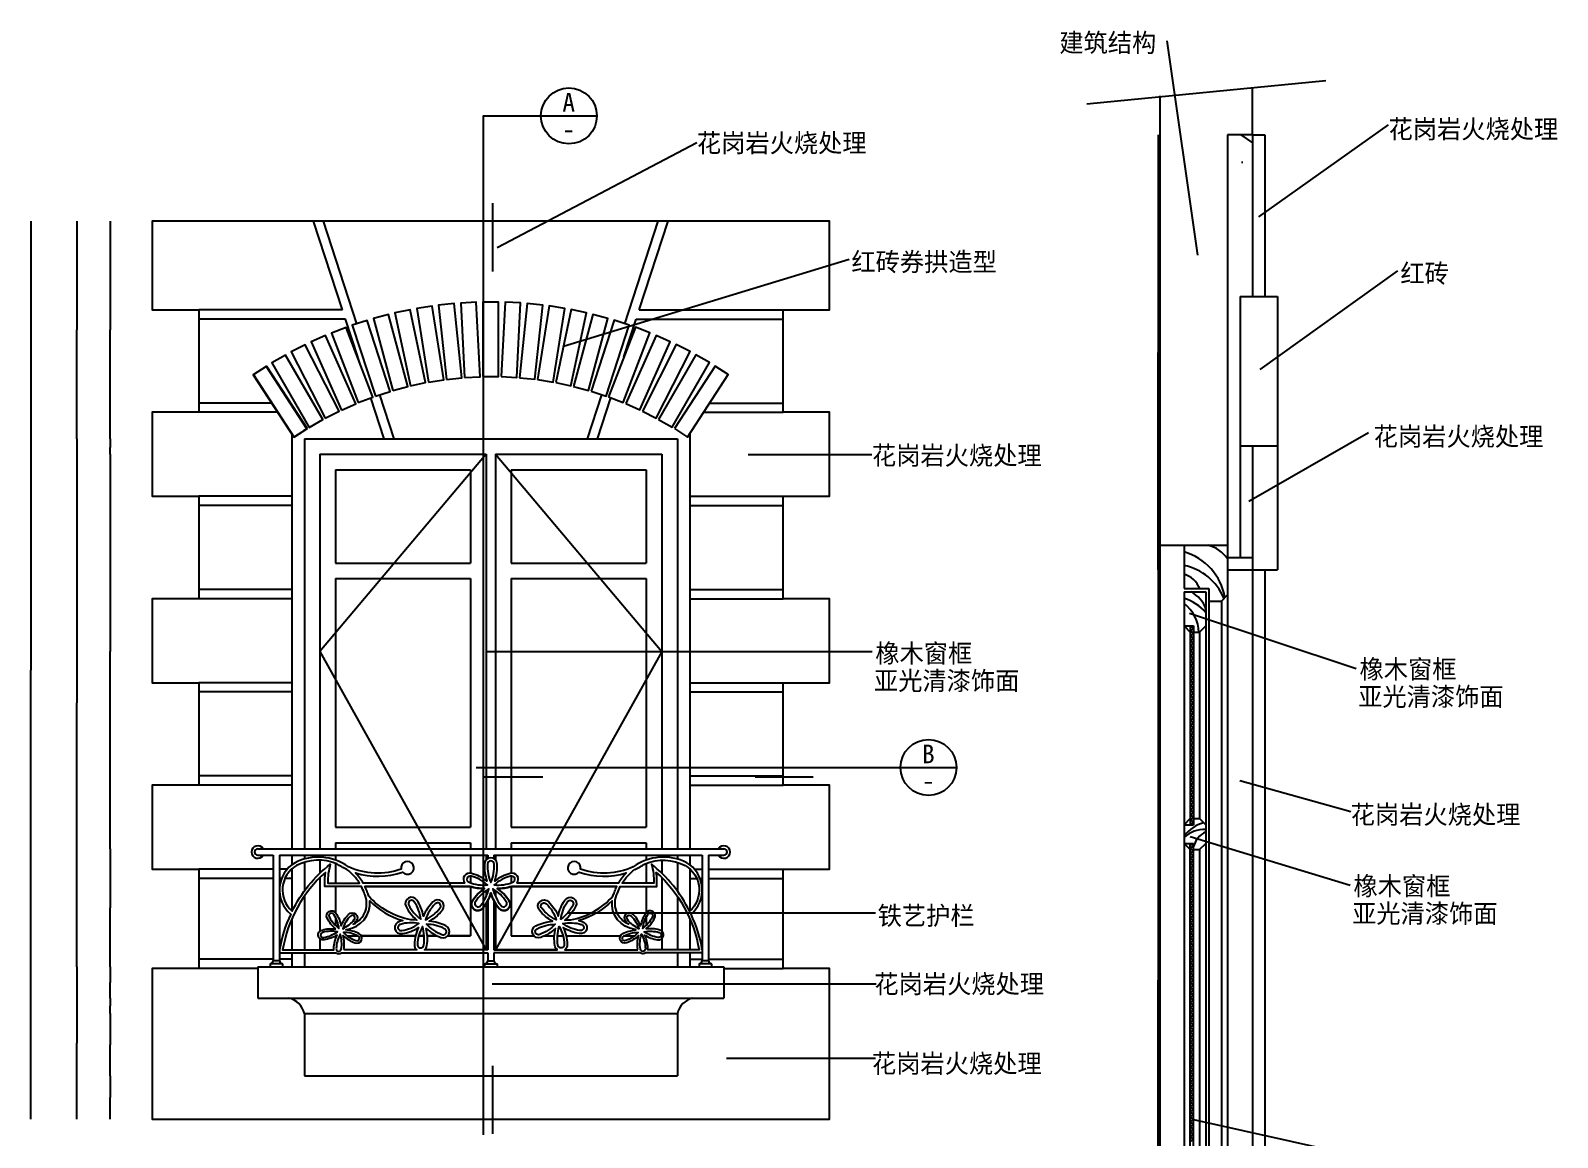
# Model space of a CAD drawing. Header units: metres. Extents: x 246 to 5278, y 334 to 7062.
# Drawn here: x 351 to 5263, y 3500 to 7062 of the extents above; entities that cross this region are included whole.
import ezdxf

# ---------------------------------------------------------------- set-up
doc = ezdxf.new("R2010")
doc.units = ezdxf.units.M
for name, color, linetype in [('2', 2, 'Continuous'), ('3', 3, 'Continuous'), ('4', 4, 'Continuous'), ('7', 7, 'Continuous'), ('BH', 3, 'Continuous'), ('DIM', 3, 'Continuous'), ('TEXT', 3, 'Continuous')]:
    doc.layers.add(name, color=color, linetype=linetype)
doc.dimstyles.get("Standard").update_dxf_attribs({"dimtxt": 2.5, "dimasz": 2.5, "dimexe": 1.25, "dimexo": 0.625, "dimtad": 1, "dimcen": 2.5, "dimazin": 3, "dimtfac": 1, "dimtmove": 0, "dimatfit": 3})

# ---------------------------------------------------------------- blocks, each defined once
blk = doc.blocks.new('*D1')
for p, q in [((3978.41, 5326.42), (3978.41, 4006.42)), ((3978.16, 4006.42), (3977.91, 4006.42)), ((3978.41, 2686.42), (3978.41, 4006.42)), ((3978.41, 4006.42), (3978.41, 4006.42)), ((3978.66, 4006.42), (3978.91, 4006.42))]:
    blk.add_line(p, q)
at = {"layer": 'Defpoints'}
for p in [(3978.41, 5326.42), (3978.41, 4006.42), (3978.41, 2686.42)]:
    blk.add_point(p, dxfattribs=at)
at = {"layer": 'DIM', "insert": (3978.41, 4007.545), "char_height": 1, "attachment_point": 5}
blk.add_mtext('1320', dxfattribs=at)
blk = doc.blocks.new('*D32')
for p, q in [((351.05, 6448.8), (351.05, 5003.8)), ((350.8, 5003.8), (350.55, 5003.8)), ((351.05, 3558.8), (351.05, 5003.8)), ((351.05, 5003.8), (351.05, 5003.8)), ((351.3, 5003.8), (351.55, 5003.8))]:
    blk.add_line(p, q)
at = {"layer": 'Defpoints'}
for p in [(351.05, 6448.8), (351.05, 5003.8), (351.05, 3558.8)]:
    blk.add_point(p, dxfattribs=at)
at = {"layer": 'DIM', "insert": (351.05, 5004.925), "char_height": 1, "attachment_point": 5}
blk.add_mtext('0', dxfattribs=at)
blk = doc.blocks.new('*D33')
for p, q in [((499.22, 5748.8), (499.22, 4898.8)), ((498.97, 4898.8), (498.72, 4898.8)), ((499.22, 4048.8), (499.22, 4898.8)), ((499.22, 4898.8), (499.22, 4898.8)), ((499.47, 4898.8), (499.72, 4898.8))]:
    blk.add_line(p, q)
at = {"layer": 'Defpoints'}
for p in [(499.22, 5748.8), (499.22, 4898.8), (499.22, 4048.8)]:
    blk.add_point(p, dxfattribs=at)
at = {"layer": 'DIM', "insert": (499.22, 4899.925), "char_height": 1, "attachment_point": 5}
blk.add_mtext('0', dxfattribs=at)
blk = doc.blocks.new('*D34')
for p, q in [((606.66, 5698.8), (606.66, 5063.8)), ((606.41, 5063.8), (606.16, 5063.8)), ((606.66, 4428.8), (606.66, 5063.8)), ((606.66, 5063.8), (606.66, 5063.8)), ((606.91, 5063.8), (607.16, 5063.8))]:
    blk.add_line(p, q)
at = {"layer": 'Defpoints'}
for p in [(606.66, 5698.8), (606.66, 5063.8), (606.66, 4428.8)]:
    blk.add_point(p, dxfattribs=at)
at = {"layer": 'DIM', "insert": (606.66, 5064.925), "char_height": 1, "attachment_point": 5}
blk.add_mtext('0', dxfattribs=at)
blk = doc.blocks.new('*D35')
for p, q in [((606.66, 4428.8), (606.66, 4238.8)), ((606.41, 4238.8), (606.16, 4238.8)), ((606.66, 4048.8), (606.66, 4238.8)), ((606.66, 4238.8), (606.66, 4238.8)), ((606.91, 4238.8), (607.16, 4238.8))]:
    blk.add_line(p, q)
at = {"layer": 'Defpoints'}
for p in [(606.66, 4428.8), (606.66, 4238.8), (606.66, 4048.8)]:
    blk.add_point(p, dxfattribs=at)
at = {"layer": 'DIM', "insert": (606.66, 4239.925), "char_height": 1, "attachment_point": 5}
blk.add_mtext('0', dxfattribs=at)
blk = doc.blocks.new('*D36')
for p, q in [((499.22, 4048.8), (499.22, 3803.8)), ((498.97, 3803.8), (498.72, 3803.8)), ((499.22, 3558.8), (499.22, 3803.8)), ((499.22, 3803.8), (499.22, 3803.8)), ((499.47, 3803.8), (499.72, 3803.8))]:
    blk.add_line(p, q)
at = {"layer": 'Defpoints'}
for p in [(499.22, 4048.8), (499.22, 3803.8), (499.22, 3558.8)]:
    blk.add_point(p, dxfattribs=at)
at = {"layer": 'DIM', "insert": (499.22, 3804.925), "char_height": 1, "attachment_point": 5}
blk.add_mtext('0', dxfattribs=at)
blk = doc.blocks.new('*D37')
for p, q in [((606.66, 3898.8), (606.66, 3798.8)), ((606.41, 3798.8), (606.16, 3798.8)), ((606.66, 3698.8), (606.66, 3798.8)), ((606.66, 3798.8), (606.66, 3798.8)), ((606.91, 3798.8), (607.16, 3798.8))]:
    blk.add_line(p, q)
at = {"layer": 'Defpoints'}
for p in [(606.66, 3898.8), (606.66, 3798.8), (606.66, 3698.8)]:
    blk.add_point(p, dxfattribs=at)
at = {"layer": 'DIM', "insert": (606.66, 3799.925), "char_height": 1, "attachment_point": 5}
blk.add_mtext('0', dxfattribs=at)
blk = doc.blocks.new('*D38')
for p, q in [((606.66, 3698.8), (606.66, 3628.8)), ((606.41, 3628.8), (606.16, 3628.8)), ((606.66, 3558.8), (606.66, 3628.8)), ((606.66, 3628.8), (606.66, 3628.8)), ((606.91, 3628.8), (607.16, 3628.8))]:
    blk.add_line(p, q)
at = {"layer": 'Defpoints'}
for p in [(606.66, 3698.8), (606.66, 3628.8), (606.66, 3558.8)]:
    blk.add_point(p, dxfattribs=at)
at = {"layer": 'DIM', "insert": (606.66, 3629.925), "char_height": 1, "attachment_point": 5}
blk.add_mtext('0', dxfattribs=at)
blk = doc.blocks.new('*D39')
for p, q in [((606.66, 3948.8), (606.66, 3923.8)), ((606.41, 3923.8), (606.16, 3923.8)), ((606.66, 3898.8), (606.66, 3923.8)), ((606.66, 3923.8), (606.66, 3923.8)), ((606.91, 3923.8), (607.16, 3923.8))]:
    blk.add_line(p, q)
at = {"layer": 'Defpoints'}
for p in [(606.66, 3948.8), (606.66, 3923.8), (606.66, 3898.8)]:
    blk.add_point(p, dxfattribs=at)
at = {"layer": 'DIM', "insert": (606.66, 3924.925), "char_height": 1, "attachment_point": 5}
blk.add_mtext('0', dxfattribs=at)
blk = doc.blocks.new('*D40')
for p, q in [((606.66, 4048.8), (606.66, 3998.8)), ((606.41, 3998.8), (606.16, 3998.8)), ((606.66, 3948.8), (606.66, 3998.8)), ((606.66, 3998.8), (606.66, 3998.8)), ((606.91, 3998.8), (607.16, 3998.8))]:
    blk.add_line(p, q)
at = {"layer": 'Defpoints'}
for p in [(606.66, 4048.8), (606.66, 3998.8), (606.66, 3948.8)]:
    blk.add_point(p, dxfattribs=at)
at = {"layer": 'DIM', "insert": (606.66, 3999.925), "char_height": 1, "attachment_point": 5}
blk.add_mtext('0', dxfattribs=at)
blk = doc.blocks.new('*D41')
for p, q in [((499.22, 6448.8), (499.22, 6098.8)), ((498.97, 6098.8), (498.72, 6098.8)), ((499.22, 5748.8), (499.22, 6098.8)), ((499.22, 6098.8), (499.22, 6098.8)), ((499.47, 6098.8), (499.72, 6098.8))]:
    blk.add_line(p, q)
at = {"layer": 'Defpoints'}
for p in [(499.22, 6448.8), (499.22, 6098.8), (499.22, 5748.8)]:
    blk.add_point(p, dxfattribs=at)
at = {"layer": 'DIM', "insert": (499.22, 6099.925), "char_height": 1, "attachment_point": 5}
blk.add_mtext('0', dxfattribs=at)
blk = doc.blocks.new('*D42')
for p, q in [((606.66, 6448.8), (606.66, 6098.8)), ((606.41, 6098.8), (606.16, 6098.8)), ((606.66, 5748.8), (606.66, 6098.8)), ((606.66, 6098.8), (606.66, 6098.8)), ((606.91, 6098.8), (607.16, 6098.8))]:
    blk.add_line(p, q)
at = {"layer": 'Defpoints'}
for p in [(606.66, 6448.8), (606.66, 6098.8), (606.66, 5748.8)]:
    blk.add_point(p, dxfattribs=at)
at = {"layer": 'DIM', "insert": (606.66, 6099.925), "char_height": 1, "attachment_point": 5}
blk.add_mtext('0', dxfattribs=at)
blk = doc.blocks.new('*D43')
for p, q in [((606.66, 5748.8), (606.66, 5720.35)), ((606.41, 5720.35), (606.16, 5720.35)), ((606.66, 5698.8), (606.66, 5720.35)), ((606.66, 5720.35), (606.66, 5720.35)), ((606.91, 5720.35), (607.16, 5720.35))]:
    blk.add_line(p, q)
at = {"layer": 'Defpoints'}
for p in [(606.66, 5748.8), (606.66, 5720.35), (606.66, 5698.8)]:
    blk.add_point(p, dxfattribs=at)
at = {"layer": 'DIM', "insert": (606.66, 5721.475), "char_height": 1, "attachment_point": 5}
blk.add_mtext('0', dxfattribs=at)
blk = doc.blocks.new('*D44')
for p, q in [((3978.41, 6726.42), (3978.41, 6026.42)), ((3978.16, 6026.42), (3977.91, 6026.42)), ((3978.41, 5326.42), (3978.41, 6026.42)), ((3978.41, 6026.42), (3978.41, 6026.42)), ((3978.66, 6026.42), (3978.91, 6026.42))]:
    blk.add_line(p, q)
at = {"layer": 'Defpoints'}
for p in [(3978.41, 6726.42), (3978.41, 6026.42), (3978.41, 5326.42)]:
    blk.add_point(p, dxfattribs=at)
at = {"layer": 'DIM', "insert": (3978.41, 6027.545), "char_height": 1, "attachment_point": 5}
blk.add_mtext('700', dxfattribs=at)

msp = doc.modelspace()

# ---------------------------------------------------------------- hatches: boundary and pattern name
at = {"layer": 'BH'}
h = msp.add_hatch(dxfattribs=at)
h.set_pattern_fill('ANSI31', scale=1000)
h.paths.add_polyline_path([(3984.04, 5406.42), (4201.87, 5406.42), (4201.87, 6726.42), (4281.87, 6726.42), (4281.87, 6878.75), (3983.94, 6849.82)])
h = msp.add_hatch(dxfattribs=at)
h.set_pattern_fill('AR-CONC', scale=10)
h.paths.add_polyline_path([(4201.87, 5406.42), (4201.87, 5366.42), (4241.87, 5366.42), (4241.87, 5726.42), (4241.87, 6206.42), (4281.87, 6206.42), (4281.87, 6726.42), (4201.87, 6726.42)])
h = msp.add_hatch(dxfattribs=at)
h.set_pattern_fill('ANSI33', scale=200)
h.paths.add_polyline_path([(4321.87, 6726.42), (4281.87, 6726.42), (4281.87, 6206.42), (4321.87, 6206.42)])
h.paths.add_polyline_path([(4281.87, 5726.42), (4241.87, 5726.42), (4241.87, 5366.42), (4281.87, 5366.42)])
h.paths.add_polyline_path([(4281.87, 5326.42), (4281.87, 5366.42), (4201.87, 5366.42), (4201.87, 5326.42)])
h = msp.add_hatch(dxfattribs=at)
h.set_pattern_fill('ANSI31', scale=500)
h.paths.add_polyline_path([(4241.87, 5726.42), (4361.87, 5726.42), (4361.87, 6206.42), (4241.87, 6206.42)])
h = msp.add_hatch(dxfattribs=at)
h.set_pattern_fill('AR-RROOF', scale=300)
h.paths.add_polyline_path([(1896.51, 5648.8), (1896.51, 5348.8), (2331.51, 5348.8), (2331.51, 5648.8)])
h.paths.add_polyline_path([(1766.51, 5348.8), (1766.51, 5648.8), (1331.51, 5648.8), (1331.51, 5348.8)])
h.paths.add_polyline_path([(1331.51, 4498.8), (1766.51, 4498.8), (1766.51, 5298.8), (1331.51, 5298.8)])
h.paths.add_polyline_path([(1896.51, 4498.8), (2331.51, 4498.8), (2331.51, 5298.8), (1896.51, 5298.8)])
h = msp.add_hatch(dxfattribs=at)
h.set_pattern_fill('AR-RROOF', scale=300)
h.paths.add_polyline_path([(1766.51, 4428.8), (1766.51, 4448.8), (1331.51, 4448.8), (1331.51, 4428.8)])
h.paths.add_polyline_path([(1331.51, 4408.8), (1331.51, 4392.9, -0.07), (1373.49, 4371.05, 0.19), (1543.09, 4363.24, -8.1), (1547.59, 4354.22, -0.16), (1395.8, 4351.81, -0.06), (1420.99, 4318.27), (1747.19, 4318.27, -0.67), (1766.51, 4350.39), (1766.51, 4408.8)])
h.paths.add_polyline_path([(1761.75, 4321.38, 0.01), (1766.51, 4319.61), (1766.51, 4341.3, 0.38), (1754.8, 4334.41, 0.42)])
h.paths.add_polyline_path([(1426.24, 4308.27, -0.03), (1433.69, 4290.17, -0.04), (1438.8, 4276.78, 0.17), (1573.79, 4200.99, -0.04), (1593.11, 4199.91, -0.1), (1558.8, 4243.14, -0.99), (1593.69, 4263.61, -0.1), (1614.68, 4212.56, -0.1), (1645.19, 4258.55, -0.99), (1675.44, 4231.69, -0.1), (1633.37, 4195.96, -0.1), (1686.54, 4181.15, -0.52), (1692.95, 4148.8), (1766.51, 4148.8), (1766.51, 4307.86), (1765.2, 4308.27)])
h.paths.add_polyline_path([(1585.23, 4258.27, 1.01), (1567.58, 4247.92, 0.12), (1606.15, 4202.39, 0.12)])
h.paths.add_polyline_path([(1667.75, 4238.09, 1.01), (1652.45, 4251.67, 0.12), (1621.06, 4200.93, 0.12)])
h.paths.add_polyline_path([(1674.05, 4153.37, 1.01), (1682.24, 4172.12, 0.12), (1624.28, 4186.29, 0.12)])
h.paths.add_polyline_path([(1623.36, 4173.05, -0.04), (1627.16, 4148.8), (1659.02, 4148.8, -0.08)])
h.paths.add_polyline_path([(1599.41, 4148.8), (1617.13, 4148.8, 0.06), (1611.35, 4178.7, 0.06)])
h.paths.add_polyline_path([(1546.75, 4156.22, -0.99), (1538.07, 4195.73, -0.02), (1548.32, 4198.23, -0.13), (1441.63, 4262.03, -0.41), (1367.96, 4169.92, -0.01), (1364.6, 4168, -0.1), (1407.13, 4156.15, -0.17), (1414.89, 4148.8), (1589.11, 4148.8, -0.05), (1598.47, 4175.49, -0.1)])
h.paths.add_polyline_path([(1540.53, 4186.03, 1.01), (1544.92, 4166.05, 0.12), (1600.14, 4188.66, 0.12)])
h.paths.add_polyline_path([(1331.51, 4224.03, -0.04), (1332.85, 4222.12, -0.1), (1349.64, 4181.28, -0.1), (1374.05, 4218.08, -0.99), (1398.25, 4196.59, -0.03), (1388.96, 4186.17, 0.42), (1424.43, 4286.35, 0.04), (1415.05, 4308.27), (1331.51, 4308.27)])
h.paths.add_polyline_path([(1392.08, 4201.4, 1.04), (1379.82, 4212.28, 0.12), (1354.88, 4171.85, 0.12)])
h.paths.add_polyline_path([(1357.37, 4159.98, 0.04), (1369.64, 4148.8), (1403.43, 4148.8, 0.12)])
h.paths.add_polyline_path([(1409.36, 4318.27, 0.1), (1368.44, 4362.36, -0.04), (1335.52, 4380.7, 0.01), (1331.51, 4382.27), (1331.51, 4318.27)])
h = msp.add_hatch(dxfattribs=at)
h.set_pattern_fill('AR-RROOF', scale=300)
h.paths.add_polyline_path([(2289.53, 4371.05, -0.07), (2331.51, 4392.9), (2331.51, 4408.8), (1896.51, 4408.8), (1896.51, 4350.39, -0.67), (1915.83, 4318.27), (2242.02, 4318.27, -0.06), (2267.21, 4351.81, -0.16), (2115.43, 4354.22, -8.1), (2119.93, 4363.24, 0.19)])
h.paths.add_polyline_path([(2331.51, 4318.27), (2331.51, 4382.27, 0.01), (2327.5, 4380.7, -0.04), (2294.58, 4362.36, 0.1), (2253.65, 4318.27)])
h.paths.add_polyline_path([(2331.51, 4308.27), (2247.96, 4308.27, 0.04), (2238.58, 4286.35, 0.42), (2274.05, 4186.17, -0.03), (2264.77, 4196.59, -0.99), (2288.96, 4218.08, -0.1), (2313.38, 4181.28, -0.1), (2330.16, 4222.12, -0.04), (2331.51, 4224.03)])
h.paths.add_polyline_path([(2283.19, 4212.28, 1.04), (2270.94, 4201.4, 0.12), (2308.14, 4171.85, 0.12)])
h.paths.add_polyline_path([(2320.2, 4173.15, 0.04), (2331.51, 4182.76), (2331.51, 4208.86, 0.09)])
h.paths.add_polyline_path([(2293.38, 4148.8, 0.04), (2305.64, 4159.98, 0.12), (2259.58, 4148.8)])
h.paths.add_polyline_path([(2248.13, 4148.8, -0.17), (2255.88, 4156.15, -0.1), (2298.42, 4168, -0.01), (2295.06, 4169.92, -0.41), (2221.38, 4262.03, -0.13), (2114.7, 4198.23, -0.02), (2124.94, 4195.73, -0.99), (2116.26, 4156.22, -0.1), (2064.54, 4175.49, -0.05), (2073.91, 4148.8)])
h.paths.add_polyline_path([(2118.09, 4166.05, 1.01), (2122.48, 4186.03, 0.12), (2062.87, 4188.66, 0.12)])
h.paths.add_polyline_path([(2051.66, 4178.7, 0.06), (2045.88, 4148.8), (2063.6, 4148.8, 0.06)])
h.paths.add_polyline_path([(2004, 4148.8), (2035.86, 4148.8, -0.04), (2039.66, 4173.05, -0.08)])
h.paths.add_polyline_path([(1980.77, 4172.12, 1.01), (1988.96, 4153.37, 0.12), (2038.73, 4186.29, 0.12)])
h.paths.add_polyline_path([(2029.64, 4195.96, -0.1), (1987.58, 4231.69, -0.99), (2017.83, 4258.55, -0.1), (2048.34, 4212.56, -0.1), (2069.33, 4263.61, -0.99), (2104.22, 4243.14, -0.1), (2069.91, 4199.91, -0.04), (2089.22, 4200.99, 0.17), (2224.22, 4276.78, -0.04), (2229.32, 4290.17, -0.03), (2236.77, 4308.27), (1897.81, 4308.27), (1896.51, 4307.86), (1896.51, 4148.8), (1970.07, 4148.8, -0.52), (1976.47, 4181.15, -0.1)])
h.paths.add_polyline_path([(2010.56, 4251.67, 1.01), (1995.27, 4238.09, 0.12), (2041.95, 4200.93, 0.12)])
h.paths.add_polyline_path([(2095.43, 4247.92, 1.01), (2077.79, 4258.27, 0.12), (2056.87, 4202.39, 0.12)])
h.paths.add_polyline_path([(1908.22, 4334.41, 0.38), (1896.51, 4341.3), (1896.51, 4319.61, 0.01), (1901.27, 4321.38, 0.42)])

# ---------------------------------------------------------------- linework, layer by layer
at = {"layer": '2'}
for p, q in [((4281.87, 6726.42), (4281.87, 6878.75)), ((4201.87, 6726.42), (4201.87, 5406.42)), ((4281.87, 6726.42), (4201.87, 6726.42)), ((4201.87, 5686.42), (4201.87, 5686.42)), ((3983.94, 5406.42), (4201.87, 5406.42))]:
    msp.add_line(p, q, dxfattribs=at)
at = {"layer": '3'}
for p, q in [((1353.82, 6163.8), (1261.22, 6448.8)), ((1399.99, 6118.79), (1292.76, 6448.8)), ((2263.03, 6118.79), (2370.26, 6448.8)), ((2309.2, 6163.8), (2401.8, 6448.8)), ((1353.82, 6163.8), (891.51, 6163.8)), ((2309.2, 6163.8), (2771.51, 6163.8)), ((1363.56, 6133.8), (891.51, 6133.8)), ((1409.49, 5992.45), (1363.56, 6133.8)), ((1403.15, 6011.96), (1363.56, 6133.8)), ((2259.86, 6011.96), (2299.45, 6133.8)), ((2299.45, 6133.8), (2771.51, 6133.8)), ((1127.6, 5863.8), (891.51, 5863.8)), ((1488.66, 5748.8), (1445.8, 5880.71)), ((1520.2, 5748.8), (1474.15, 5890.53)), ((2142.81, 5748.8), (2188.86, 5890.53)), ((2174.36, 5748.8), (2217.22, 5880.71)), ((2535.41, 5863.8), (2771.51, 5863.8)), ((1147.09, 5833.8), (891.51, 5833.8)), ((2515.93, 5833.8), (2771.51, 5833.8)), ((1816.51, 5698.8), (1281.51, 5063.8)), ((1846.51, 5698.8), (2381.51, 5063.8)), ((1191.51, 5563.8), (891.51, 5563.8)), ((2471.51, 5563.8), (2771.51, 5563.8)), ((1191.51, 5533.8), (891.51, 5533.8)), ((2471.51, 5533.8), (2771.51, 5533.8)), ((1191.51, 5263.8), (891.51, 5263.8)), ((2471.51, 5263.8), (2771.51, 5263.8)), ((1191.51, 5233.8), (891.51, 5233.8)), ((2471.51, 5233.8), (2771.51, 5233.8)), ((4181.87, 5226.42), (4181.87, 2931.95)), ((4111.87, 5126.42), (4111.87, 4526.42)), ((1281.51, 5063.8), (1816.51, 4103.93)), ((2381.51, 5063.8), (1846.51, 4103.93)), ((1191.51, 4963.8), (891.51, 4963.8)), ((2471.51, 4963.8), (2771.51, 4963.8)), ((1191.51, 4933.8), (891.51, 4933.8)), ((2471.51, 4933.8), (2771.51, 4933.8)), ((1191.51, 4663.8), (891.51, 4663.8)), ((1191.51, 4633.8), (891.51, 4633.8)), ((2471.51, 4663.8), (2771.51, 4663.8)), ((2471.51, 4633.8), (2771.51, 4633.8)), ((1081.51, 4428.8), (2581.51, 4428.8)), ((4111.87, 4426.42), (4111.87, 2826.42)), ((1081.51, 4408.8), (1131.51, 4408.8)), ((1131.51, 4408.8), (1131.51, 4068.8)), ((1151.51, 4408.8), (1151.51, 4068.8)), ((1151.51, 4408.8), (1821.51, 4408.8)), ((1331.51, 4408.8), (1331.51, 4392.9)), ((1331.51, 4382.27), (1331.51, 4318.27)), ((1821.51, 4408.8), (1821.51, 4397.5)), ((1841.51, 4408.8), (2511.51, 4408.8)), ((1841.51, 4408.8), (1841.51, 4397.5)), ((2511.51, 4408.8), (2511.51, 4068.8)), ((2531.51, 4408.8), (2531.51, 4068.8)), ((2531.51, 4408.8), (2581.51, 4408.8)), ((1131.51, 4363.8), (891.51, 4363.8)), ((1131.51, 4333.8), (891.51, 4333.8)), ((1176.35, 4363.8), (1151.51, 4363.8)), ((1174.74, 4363.8), (1151.51, 4363.8)), ((1157.99, 4333.8), (1151.51, 4333.8)), ((1155.87, 4333.8), (1151.51, 4333.8)), ((1191.51, 4333.8), (1166.74, 4333.8)), ((1191.51, 4333.8), (1168.83, 4333.8)), ((1191.51, 4363.8), (1189.04, 4363.8)), ((1191.51, 4363.8), (1190.31, 4363.8)), ((1191.51, 4365.88), (1191.51, 4228.8)), ((2471.51, 4363.8), (2473.98, 4363.8)), ((2471.51, 4333.8), (2496.28, 4333.8)), ((2488.28, 4363.8), (2511.51, 4363.8)), ((2507.15, 4333.8), (2511.51, 4333.8)), ((2531.51, 4363.8), (2771.51, 4363.8)), ((2531.51, 4333.8), (2771.51, 4333.8)), ((1331.51, 4308.27), (1331.51, 4224.03)), ((1821.51, 4262.19), (1821.51, 4103.93)), ((1841.51, 4262.19), (1841.51, 4103.93)), ((1231.51, 4103.93), (1326.55, 4103.93)), ((1593.43, 4103.93), (1358.2, 4103.93)), ((1821.51, 4093.93), (1821.51, 4068.8)), ((1841.51, 4093.93), (1841.51, 4068.8)), ((1131.51, 4073.8), (891.51, 4073.8)), ((1081.51, 4043.8), (891.51, 4043.8)), ((1121.51, 4058.8), (1121.51, 4048.8)), ((1161.51, 4058.8), (1121.51, 4058.8)), ((1151.51, 4068.8), (1131.51, 4068.8)), ((1191.51, 4073.8), (1151.51, 4073.8)), ((1161.51, 4058.8), (1161.51, 4048.8)), ((1811.51, 4058.8), (1851.51, 4058.8)), ((1811.51, 4058.8), (1811.51, 4048.8)), ((1821.51, 4068.8), (1841.51, 4068.8)), ((1851.51, 4058.8), (1851.51, 4048.8)), ((2471.51, 4073.8), (2511.51, 4073.8)), ((2501.51, 4058.8), (2501.51, 4048.8)), ((2541.51, 4058.8), (2501.51, 4058.8)), ((2531.51, 4068.8), (2511.51, 4068.8)), ((2531.51, 4073.8), (2771.51, 4073.8)), ((2541.51, 4058.8), (2541.51, 4048.8)), ((2581.51, 4043.8), (2771.51, 4043.8))]:
    msp.add_line(p, q, dxfattribs=at)
for points in [[(1515.93, 5903.89), (1564.22, 5916.83), (1502.11, 6148.66), (1453.81, 6135.71)], [(1572.84, 5918.93), (1621.74, 5929.32), (1571.84, 6164.08), (1522.94, 6153.68)], [(1630.45, 5930.97), (1679.84, 5938.79), (1642.29, 6175.83), (1592.91, 6168.01)], [(1688.62, 5939.97), (1738.35, 5945.2), (1713.26, 6183.89), (1663.53, 6178.66)], [(1747.18, 5945.92), (1797.11, 5948.54), (1784.55, 6188.21), (1734.62, 6185.6)], [(1805.97, 5948.8), (1855.97, 5948.8), (1855.97, 6188.8), (1805.97, 6188.8)], [(1864.83, 5948.6), (1914.76, 5945.98), (1927.32, 6185.65), (1877.39, 6188.27)], [(1923.6, 5945.31), (1973.33, 5940.09), (1998.41, 6178.77), (1948.69, 6184)], [(1982.12, 5938.96), (2031.5, 5931.14), (2069.05, 6168.18), (2019.66, 6176)], [(2040.22, 5929.55), (2089.13, 5919.15), (2139.03, 6153.91), (2090.12, 6164.3)], [(2097.75, 5917.11), (2146.05, 5904.17), (2208.17, 6135.99), (2159.87, 6148.93)], [(1404.86, 5864.99), (1451.54, 5882.91), (1365.53, 6106.97), (1318.85, 6089.05)], [(1459.89, 5885.9), (1507.44, 5901.35), (1433.27, 6129.6), (1385.72, 6114.15)], [(2154.56, 5901.68), (2202.11, 5886.23), (2276.27, 6114.48), (2228.72, 6129.93)], [(2210.47, 5883.3), (2257.15, 5865.38), (2343.16, 6089.44), (2296.48, 6107.36)], [(1298.47, 5814.7), (1343.02, 5837.4), (1234.06, 6051.24), (1189.51, 6028.54)], [(1351.01, 5841.24), (1396.68, 5861.58), (1299.07, 6080.83), (1253.39, 6060.49)], [(2265.35, 5862.01), (2311.03, 5841.68), (2408.64, 6060.93), (2362.97, 6081.26)], [(2319.04, 5837.89), (2363.59, 5815.19), (2472.55, 6029.03), (2428, 6051.73)], [(1247.39, 5785.45), (1290.69, 5810.45), (1170.69, 6018.29), (1127.39, 5993.29)], [(2371.39, 5810.98), (2414.69, 5785.98), (2534.69, 5993.83), (2491.39, 6018.83)], [(1197.92, 5753.56), (1239.85, 5780.79), (1109.14, 5982.07), (1067.2, 5954.84)], [(1240.75, 5781.37), (1198.82, 5754.14), (1068.1, 5955.42), (1110.04, 5982.66)], [(2422.26, 5781.37), (2464.2, 5754.14), (2594.91, 5955.42), (2552.98, 5982.66)]]:
    msp.add_lwpolyline(points, close=True, dxfattribs=at)
for points in [[(2511.51, 4103.93, 0.07), (2475.46, 4219.02, 0.52), (2461.55, 4384.35, 0.28), (2289.53, 4371.05, -0.19), (2119.93, 4363.24, 8.1), (2115.43, 4354.22, 0.16), (2267.21, 4351.81, 0.06), (2242.02, 4318.27), (1915.83, 4318.27, 0.73), (1893.6, 4349.71, 0.1), (1844.01, 4325.48, 0.1), (1851.73, 4380.13, 0.41), (1831.51, 4400.15, 0.41), (1811.28, 4380.13, 0.1), (1819.01, 4325.48, 0.1), (1769.42, 4349.71, 0.73), (1747.19, 4318.27), (1420.99, 4318.27, 0.06), (1395.8, 4351.81, 0.16), (1547.59, 4354.22, 8.1), (1543.09, 4363.24, -0.19), (1373.49, 4371.05, 0.28), (1201.46, 4384.35, 0.52), (1187.56, 4219.02, 0.07), (1151.51, 4103.93)], [(1841.51, 4103.93), (2045.25, 4103.93, -0.21), (2037.31, 4117.9, -0.1), (2039.66, 4173.05, -0.1), (1992.67, 4144.08, -0.99), (1976.47, 4181.15, -0.1), (2029.64, 4195.96, -0.1), (1987.58, 4231.69, -0.99), (2017.83, 4258.55, -0.1), (2048.34, 4212.56, -0.1), (2069.33, 4263.61, -0.99), (2104.22, 4243.14, -0.1), (2069.91, 4199.91, -0.04), (2089.22, 4200.99, 0.17), (2224.22, 4276.78, -0.04), (2229.32, 4290.17, -0.03), (2236.77, 4308.27), (1897.81, 4308.27, -0.09), (1851.74, 4301.7, -0.1), (1890.11, 4262.02, -0.99), (1857.38, 4238.25, -0.1), (1831.51, 4287, -0.1), (1805.63, 4238.25, -0.99), (1772.91, 4262.02, -0.1), (1811.28, 4301.7, -0.09), (1765.2, 4308.27), (1426.24, 4308.27)], [(1821.51, 4103.93), (1617.76, 4103.93, 0.21), (1625.7, 4117.9, 0.1), (1623.36, 4173.05, 0.1), (1670.34, 4144.08, 0.99), (1686.54, 4181.15, 0.1), (1633.37, 4195.96, 0.1), (1675.44, 4231.69, 0.99), (1645.19, 4258.55, 0.1), (1614.68, 4212.56, 0.1), (1593.69, 4263.61, 0.99), (1558.8, 4243.14, 0.1), (1593.11, 4199.91, 0.04), (1573.79, 4200.99, -0.17), (1438.8, 4276.78, 0.04), (1433.69, 4290.17, 0.03), (1426.24, 4308.27), (1765.2, 4308.27, 0.09), (1811.28, 4301.7, 0.1), (1772.91, 4262.02, 0.99), (1805.63, 4238.25, 0.1), (1831.51, 4287, 0.1), (1857.38, 4238.25, 0.99), (1890.11, 4262.02, 0.1), (1851.74, 4301.7, 0.09), (1897.81, 4308.27), (2236.77, 4308.27)], [(1358.46, 4105.56, 0.1), (1356.58, 4149.67, 0.1), (1394.17, 4126.5, 0.99), (1407.13, 4156.15, 0.1), (1364.6, 4168, 0.01), (1367.96, 4169.92, 0.41), (1441.63, 4262.03, 0.13), (1548.32, 4198.23, 0.02), (1538.07, 4195.73, 0.99), (1546.75, 4156.22, 0.1), (1598.47, 4175.49, 0.1), (1585.45, 4121.86, 0.26), (1593.43, 4103.93), (1358.2, 4103.93)], [(2304.55, 4105.56, -0.1), (2306.43, 4149.67, -0.1), (2268.84, 4126.5, -0.99), (2255.88, 4156.15, -0.1), (2298.42, 4168, -0.01), (2295.06, 4169.92, -0.41), (2221.38, 4262.03, -0.13), (2114.7, 4198.23, -0.02), (2124.94, 4195.73, -0.99), (2116.26, 4156.22, -0.1), (2064.54, 4175.49, -0.1), (2077.57, 4121.86, -0.26), (2069.59, 4103.93), (2304.81, 4103.93)], [(1151.51, 4093.93), (1333.27, 4093.93, 0.31), (1351.48, 4093.93), (1821.51, 4093.93)], [(2511.51, 4093.93), (2329.75, 4093.93, -0.31), (2311.53, 4093.93), (1841.51, 4093.93)]]:
    msp.add_lwpolyline(points, format="xyb", dxfattribs=at)
for points in [[(1205.98, 4375.43, 0.51), (1192.05, 4228.32, -0.11), (1315.01, 4379.86, 0.08), (1307.18, 4318.27), (1409.36, 4318.27, 0.1), (1368.44, 4362.36, -0.04), (1335.52, 4380.7, 0.22)], [(1821.26, 4379.51, 0.12), (1831.51, 4321.02, 0.12), (1841.75, 4379.51, 0.42), (1831.51, 4390.15, 0.42)], [(2457.04, 4375.43, -0.51), (2470.96, 4228.32, 0.11), (2348.01, 4379.86, -0.08), (2355.84, 4318.27), (2253.65, 4318.27, -0.1), (2294.58, 4362.36, 0.04), (2327.5, 4380.7, -0.22)], [(1332.39, 4171.16, -0.1), (1304.94, 4205.75, -0.99), (1332.85, 4222.12, -0.1), (1349.64, 4181.28, -0.1), (1374.05, 4218.08, -0.99), (1398.25, 4196.59, -0.03), (1388.96, 4186.17, 0.42), (1424.43, 4286.35, 0.04), (1415.05, 4308.27), (1297.68, 4308.27, -0.05), (1299.15, 4353.35, 0.17), (1161.65, 4103.93), (1326.55, 4103.93, -0.07), (1326.26, 4108.72, -0.1), (1336.68, 4151.63, -0.1), (1295.3, 4136.21, -0.99), (1288.36, 4167.82, -0.1)], [(1761.75, 4321.38, 0.12), (1820.54, 4313.05, 0.12), (1768.08, 4340.87, 0.42), (1754.8, 4334.41, 0.42)], [(1894.94, 4340.87, 0.12), (1842.48, 4313.05, 0.12), (1901.27, 4321.38, 0.42), (1908.22, 4334.41, 0.42)], [(2330.63, 4171.16, 0.1), (2358.08, 4205.75, 0.99), (2330.16, 4222.12, 0.1), (2313.38, 4181.28, 0.1), (2288.96, 4218.08, 0.99), (2264.77, 4196.59, 0.03), (2274.05, 4186.17, -0.42), (2238.58, 4286.35, -0.04), (2247.96, 4308.27), (2365.34, 4308.27, 0.05), (2363.86, 4353.35, -0.17), (2501.36, 4103.93), (2336.47, 4103.93, 0.07), (2336.76, 4108.72, 0.1), (2326.34, 4151.63, 0.1), (2367.71, 4136.21, 0.99), (2374.66, 4167.82, 0.1)], [(1798.64, 4246.81, 0.12), (1824.73, 4300.15, 0.12), (1782.06, 4258.86, 0.42), (1784.1, 4244.23, 0.42)], [(1880.95, 4258.86, 0.12), (1838.29, 4300.15, 0.12), (1864.38, 4246.81, 0.42), (1878.92, 4244.23, 0.42)], [(1585.23, 4258.27, 1.01), (1567.58, 4247.92, 0.12), (1606.15, 4202.39, 0.12)], [(1667.75, 4238.09, 1.01), (1652.45, 4251.67, 0.12), (1621.06, 4200.93, 0.12)], [(1995.27, 4238.09, -1.01), (2010.56, 4251.67, -0.12), (2041.95, 4200.93, -0.12)], [(2077.79, 4258.27, -1.01), (2095.43, 4247.92, -0.12), (2056.87, 4202.39, -0.12)], [(1326.21, 4217.66, 1.04), (1312.07, 4209.36, 0.12), (1342.82, 4173.15, 0.12)], [(1392.08, 4201.4, 1.04), (1379.82, 4212.28, 0.12), (1354.88, 4171.85, 0.12)], [(1540.53, 4186.03, 1.01), (1544.92, 4166.05, 0.12), (1600.14, 4188.66, 0.12)], [(1595.43, 4121.2, 1.01), (1615.78, 4119.2, 0.12), (1611.35, 4178.7, 0.12)], [(1674.05, 4153.37, 1.01), (1682.24, 4172.12, 0.12), (1624.28, 4186.29, 0.12)], [(1988.96, 4153.37, -1.01), (1980.77, 4172.12, -0.12), (2038.73, 4186.29, -0.12)], [(2067.59, 4121.2, -1.01), (2047.23, 4119.2, -0.12), (2051.66, 4178.7, -0.12)], [(2122.48, 4186.03, -1.01), (2118.09, 4166.05, -0.12), (2062.87, 4188.66, -0.12)], [(2270.94, 4201.4, -1.04), (2283.19, 4212.28, -0.12), (2308.14, 4171.85, -0.12)], [(2336.8, 4217.66, -1.04), (2350.94, 4209.36, -0.12), (2320.2, 4173.15, -0.12)], [(1290.4, 4160.04, 1.04), (1293.91, 4144.03, 0.12), (1337.86, 4162.08, 0.12)], [(1334.12, 4108.17, 1.04), (1350.44, 4106.57, 0.12), (1346.85, 4153.94, 0.12)], [(1396.97, 4133.73, 1.04), (1403.53, 4148.75, 0.12), (1357.37, 4159.98, 0.12)], [(2266.05, 4133.73, -1.04), (2259.48, 4148.75, -0.12), (2305.64, 4159.98, -0.12)], [(2328.89, 4108.17, -1.04), (2312.58, 4106.57, -0.12), (2316.16, 4153.94, -0.12)], [(2372.62, 4160.04, -1.04), (2369.1, 4144.03, -0.12), (2325.16, 4162.08, -0.12)]]:
    msp.add_lwpolyline(points, format="xyb", close=True, dxfattribs=at)
for centre, radius, start, end in [((1831.51, 4824.8), 1124, 121.78, 124.27), ((1081.51, 4418.8), 20, 30, 330), ((1081.51, 4418.8), 10, 90, 270), ((2581.51, 4418.8), 20, 210, 150), ((2581.51, 4418.8), 10, 270, 90), ((1119.3, 4071), 12.4, 280.24, 349.76), ((1163.71, 4071), 12.4, 190.24, 259.76), ((1809.3, 4071), 12.4, 280.24, 349.76), ((1853.71, 4071), 12.4, 190.24, 259.76), ((2499.3, 4071), 12.4, 280.24, 349.76), ((2543.71, 4071), 12.4, 190.24, 259.76)]:
    msp.add_arc(centre, radius, start, end, dxfattribs=at)
at = {"layer": '4'}
for p, q in [((4281.87, 6726.42), (4281.87, 6206.42)), ((4281.87, 6726.42), (4321.87, 6726.42)), ((4321.87, 6726.42), (4321.87, 6206.42)), ((4241.87, 6206.42), (4241.87, 5726.42)), ((4241.87, 6206.42), (4361.87, 6206.42)), ((4361.87, 6206.42), (4361.87, 5726.42)), ((1231.51, 5748.8), (1231.51, 4428.8)), ((1231.51, 5748.8), (2431.51, 5748.8)), ((2431.51, 5748.8), (2431.51, 4428.8)), ((4241.87, 5726.42), (4241.87, 5366.42)), ((4241.87, 5726.42), (4361.87, 5726.42)), ((4281.87, 5726.42), (4281.87, 5326.42)), ((4361.87, 5726.42), (4361.87, 5326.42)), ((4061.87, 5406.42), (4061.87, 5266.42)), ((4201.87, 5406.42), (4201.87, 5246.42)), ((4201.87, 5366.42), (4281.87, 5366.42)), ((4201.87, 5326.42), (4321.87, 5326.42)), ((4281.87, 5326.42), (4281.87, 1926.42)), ((4321.87, 5326.42), (4321.87, 1926.42)), ((4321.87, 5326.42), (4361.87, 5326.42)), ((4061.87, 5266.42), (4141.87, 5266.42)), ((4141.87, 5266.42), (4141.87, 5226.42)), ((4061.87, 5256.42), (4131.87, 5256.42)), ((4061.87, 5256.42), (4061.87, 5146.42)), ((4131.87, 5256.42), (4131.87, 5146.42)), ((4141.87, 5226.42), (4181.87, 5226.42)), ((4181.87, 5226.42), (4201.87, 5246.42)), ((4061.87, 5146.42), (4081.87, 5126.42)), ((4061.87, 5146.42), (4081.87, 5146.42)), ((4091.87, 5126.42), (4111.87, 5126.42)), ((4111.87, 5126.42), (4131.87, 5146.42)), ((4061.87, 4506.42), (4081.87, 4526.42)), ((4091.87, 4526.42), (4111.87, 4526.42)), ((4111.87, 4526.42), (4131.87, 4506.42)), ((4061.87, 4506.42), (4061.87, 4446.42)), ((4061.87, 4506.42), (4081.87, 4506.42)), ((4131.87, 4506.42), (4131.87, 4446.42)), ((4061.87, 4446.42), (4081.87, 4446.42)), ((4061.87, 4446.42), (4081.87, 4426.42)), ((4091.87, 4426.42), (4111.87, 4426.42)), ((4111.87, 4426.42), (4131.87, 4446.42)), ((1231.51, 4408.8), (1231.51, 4396.05)), ((1231.51, 4385.63), (1231.51, 4293.15)), ((1231.51, 4385.63), (1231.51, 4293.15)), ((2431.51, 4408.8), (2431.51, 4396.05)), ((2431.51, 4385.63), (2431.51, 4293.15)), ((1231.51, 4275.83), (1231.51, 4103.93)), ((2431.51, 4275.83), (2431.51, 4103.93)), ((1231.51, 4093.93), (1231.51, 4048.8)), ((2431.51, 4093.93), (2431.51, 4048.8)), ((1081.51, 4048.8), (2581.51, 4048.8)), ((1081.51, 4048.8), (1081.51, 3948.8)), ((2581.51, 4048.8), (2581.51, 3948.8)), ((1081.51, 3948.8), (2581.51, 3948.8)), ((1231.51, 3898.8), (2431.51, 3898.8)), ((1231.51, 3898.8), (1231.51, 3698.8)), ((2431.51, 3898.8), (2431.51, 3698.8)), ((1231.51, 3698.8), (2431.51, 3698.8))]:
    msp.add_line(p, q, dxfattribs=at)
msp.add_lwpolyline([(891.51, 5233.8), (741.51, 5233.8), (741.51, 4963.8), (891.51, 4963.8), (891.51, 4633.8), (741.51, 4633.8), (741.51, 4363.8), (891.51, 4363.8), (891.51, 4043.8), (741.51, 4043.8), (741.51, 3558.8), (2921.51, 3558.8), (2921.51, 4043.8), (2771.51, 4043.8), (2771.51, 4363.8), (2921.51, 4363.8), (2921.51, 4633.8), (2771.51, 4633.8), (2771.51, 4963.8), (2921.51, 4963.8), (2921.51, 5233.8), (2771.51, 5233.8), (2771.51, 5563.8), (2921.51, 5563.8), (2921.51, 5833.8), (2771.51, 5833.8), (2771.51, 6163.8), (2921.51, 6163.8), (2921.51, 6448.8), (741.51, 6448.8), (741.51, 6163.8), (891.51, 6163.8), (891.51, 5833.8), (741.51, 5833.8), (741.51, 5563.8), (891.51, 5563.8)], close=True, dxfattribs=at)
msp.add_lwpolyline([(2045.25, 4103.93), (1841.51, 4103.93)], dxfattribs=at)
for centre, start, end in [((1166.96, 3884.25), 12.7, 77.3), ((2496.06, 3884.25), 102.7, 167.3)]:
    msp.add_arc(centre, 66.17, start, end, dxfattribs=at)
at = {"layer": '7'}
for p, q in [((1191.51, 5763.43), (1191.51, 4428.8)), ((2471.51, 5765.4), (2471.51, 4428.8)), ((1281.51, 5698.8), (1281.51, 4428.8)), ((1281.51, 5698.8), (1816.51, 5698.8)), ((1816.51, 5698.8), (1816.51, 4428.8)), ((1846.51, 5698.8), (1846.51, 4428.8)), ((1846.51, 5698.8), (2381.51, 5698.8)), ((2381.51, 5698.8), (2381.51, 4428.8)), ((1331.51, 5648.8), (1331.51, 5348.8)), ((1331.51, 5648.8), (1766.51, 5648.8)), ((1766.51, 5648.8), (1766.51, 5348.8)), ((1896.51, 5648.8), (1896.51, 5348.8)), ((1896.51, 5648.8), (2331.51, 5648.8)), ((2331.51, 5648.8), (2331.51, 5348.8)), ((1331.51, 5348.8), (1766.51, 5348.8)), ((1896.51, 5348.8), (2331.51, 5348.8)), ((1331.51, 5298.8), (1331.51, 4498.8)), ((1331.51, 5298.8), (1766.51, 5298.8)), ((1766.51, 5298.8), (1766.51, 4498.8)), ((1896.51, 5298.8), (1896.51, 4498.8)), ((1896.51, 5298.8), (2331.51, 5298.8)), ((2331.51, 5298.8), (2331.51, 4498.8)), ((4141.87, 5226.42), (4141.87, 2988.83)), ((4201.87, 5246.42), (4201.87, 2934.42)), ((4061.87, 5146.42), (4061.87, 4506.42)), ((4081.87, 5146.42), (4081.87, 4506.42)), ((4081.87, 5146.42), (4091.87, 5146.42)), ((4091.87, 5146.42), (4091.87, 4506.42)), ((4131.87, 5146.42), (4131.87, 4506.42)), ((1331.51, 4498.8), (1766.51, 4498.8)), ((1896.51, 4498.8), (2331.51, 4498.8)), ((4081.87, 4506.42), (4091.87, 4506.42)), ((1331.51, 4448.8), (1331.51, 4428.8)), ((1331.51, 4448.8), (1766.51, 4448.8)), ((1766.51, 4448.8), (1766.51, 4428.8)), ((1896.51, 4448.8), (1896.51, 4428.8)), ((1896.51, 4448.8), (2331.51, 4448.8)), ((2331.51, 4448.8), (2331.51, 4428.8)), ((4061.87, 4446.42), (4061.87, 2806.42)), ((4081.87, 2806.42), (4081.87, 4446.42)), ((4081.87, 4446.42), (4091.87, 4446.42)), ((4091.87, 2806.42), (4091.87, 4446.42)), ((4131.87, 4446.42), (4131.87, 2806.42)), ((1191.51, 4408.8), (1191.51, 4377.78)), ((1281.51, 4408.8), (1281.51, 4402.19)), ((1281.51, 4392.18), (1281.51, 4350.53)), ((1281.51, 4392.18), (1281.51, 4350.53)), ((1331.51, 4382.27), (1331.51, 4318.27)), ((1766.51, 4408.8), (1766.51, 4350.39)), ((1816.51, 4408.8), (1816.51, 4393.49)), ((1846.51, 4408.8), (1846.51, 4393.49)), ((1896.51, 4408.8), (1896.51, 4350.39)), ((2331.51, 4408.8), (2331.51, 4392.9)), ((2331.51, 4382.27), (2331.51, 4318.27)), ((2381.51, 4408.8), (2381.51, 4402.19)), ((2381.51, 4392.18), (2381.51, 4350.53)), ((2471.51, 4408.8), (2471.51, 4378.35)), ((1191.51, 4364.89), (1191.51, 4228.8)), ((1281.51, 4336.46), (1281.51, 4164.37)), ((1281.51, 4336.46), (1281.51, 4164.37)), ((1766.51, 4341.3), (1766.51, 4319.61)), ((1816.51, 4333.19), (1816.51, 4327.36)), ((1846.51, 4333.19), (1846.51, 4327.36)), ((1896.51, 4341.3), (1896.51, 4319.61)), ((2381.51, 4336.46), (2381.51, 4103.93)), ((2471.51, 4365.88), (2471.51, 4228.8)), ((1331.51, 4308.27), (1331.51, 4224.03)), ((1766.51, 4307.86), (1766.51, 4148.8)), ((1816.51, 4316.46), (1816.51, 4312.73)), ((1816.51, 4294.86), (1816.51, 4275.5)), ((1846.51, 4316.46), (1846.51, 4312.73)), ((1846.51, 4294.86), (1846.51, 4275.5)), ((1896.51, 4307.86), (1896.51, 4148.8)), ((2331.51, 4308.27), (2331.51, 4224.03)), ((1816.51, 4253.41), (1816.51, 4103.93)), ((1846.51, 4253.41), (1846.51, 4103.93)), ((1191.51, 4203.48), (1191.51, 4103.93)), ((1331.51, 4208.86), (1331.51, 4182.76)), ((1331.51, 4208.86), (1331.51, 4182.76)), ((2331.51, 4208.86), (2331.51, 4182.76)), ((2471.51, 4203.48), (2471.51, 4103.93)), ((1281.51, 4139.72), (1281.51, 4103.93)), ((1281.51, 4139.72), (1281.51, 4103.93)), ((1331.51, 4171.91), (1331.51, 4171.27)), ((1331.51, 4171.91), (1331.51, 4171.27)), ((1331.51, 4163.21), (1331.51, 4157.84)), ((1331.51, 4163.11), (1331.51, 4157.85)), ((1331.51, 4148.8), (1335.39, 4148.8)), ((1344.19, 4148.8), (1348.36, 4148.8)), ((1356.8, 4148.8), (1357.52, 4148.8)), ((1369.64, 4148.8), (1403.43, 4148.8)), ((1414.89, 4148.8), (1589.11, 4148.8)), ((1589.11, 4148.8), (1414.89, 4148.8)), ((1617.13, 4148.8), (1599.41, 4148.8)), ((1599.41, 4148.8), (1617.13, 4148.8)), ((1659.02, 4148.8), (1627.16, 4148.8)), ((1627.16, 4148.8), (1659.02, 4148.8)), ((1692.95, 4148.8), (1766.51, 4148.8)), ((1766.51, 4148.8), (1692.95, 4148.8)), ((1896.51, 4148.8), (1970.07, 4148.8)), ((2004, 4148.8), (2035.86, 4148.8)), ((2045.88, 4148.8), (2063.6, 4148.8)), ((2073.91, 4148.8), (2248.13, 4148.8)), ((2259.04, 4148.8), (2293.06, 4148.8)), ((2305.49, 4148.8), (2306.22, 4148.8)), ((2314.46, 4148.8), (2318.82, 4148.8)), ((2327.62, 4148.8), (2331.51, 4148.8)), ((2331.51, 4171.91), (2331.51, 4171.27)), ((2331.51, 4163.21), (2331.51, 4157.84)), ((1191.51, 4093.93), (1191.51, 4048.8)), ((2471.51, 4093.93), (2471.51, 4048.8))]:
    msp.add_line(p, q, dxfattribs=at)
at = {"layer": 'BH'}
for points in [[(4081.87, 5146.42), (4091.87, 5138.42), (4081.87, 5130.42), (4091.87, 5122.42), (4081.87, 5114.42), (4091.87, 5106.42), (4081.87, 5098.42), (4091.87, 5090.42), (4081.87, 5082.42)], [(4081.87, 5082.42), (4091.87, 5074.42), (4081.87, 5066.42), (4091.87, 5058.42), (4081.87, 5050.42), (4091.87, 5042.42), (4081.87, 5034.42), (4091.87, 5026.42), (4081.87, 5018.42)], [(4081.87, 5018.42), (4091.87, 5010.42), (4081.87, 5002.42), (4091.87, 4994.42), (4081.87, 4986.42), (4091.87, 4978.42), (4081.87, 4970.42), (4091.87, 4962.42), (4081.87, 4954.42)], [(4081.87, 4954.42), (4091.87, 4946.42), (4081.87, 4938.42), (4091.87, 4930.42), (4081.87, 4922.42), (4091.87, 4914.42), (4081.87, 4906.42), (4091.87, 4898.42), (4081.87, 4890.42)], [(4081.87, 4890.42), (4091.87, 4882.42), (4081.87, 4874.42), (4091.87, 4866.42), (4081.87, 4858.42), (4091.87, 4850.42), (4081.87, 4842.42), (4091.87, 4834.42), (4081.87, 4826.42)], [(4081.87, 4826.42), (4091.87, 4818.42), (4081.87, 4810.42), (4091.87, 4802.42), (4081.87, 4794.42), (4091.87, 4786.42), (4081.87, 4778.42), (4091.87, 4770.42), (4081.87, 4762.42)], [(4081.87, 4762.42), (4091.87, 4754.42), (4081.87, 4746.42), (4091.87, 4738.42), (4081.87, 4730.42), (4091.87, 4722.42), (4081.87, 4714.42), (4091.87, 4706.42), (4081.87, 4698.42)], [(4081.87, 4698.42), (4091.87, 4690.42), (4081.87, 4682.42), (4091.87, 4674.42), (4081.87, 4666.42), (4091.87, 4658.42), (4081.87, 4650.42), (4091.87, 4642.42), (4081.87, 4634.42)], [(4081.87, 4634.42), (4091.87, 4626.42), (4081.87, 4618.42), (4091.87, 4610.42), (4081.87, 4602.42), (4091.87, 4594.42), (4081.87, 4586.42), (4091.87, 4578.42), (4081.87, 4570.42)], [(4081.87, 4570.42), (4091.87, 4562.42), (4081.87, 4554.42), (4091.87, 4546.42), (4081.87, 4538.42), (4091.87, 4530.42), (4081.87, 4522.42), (4091.87, 4514.42), (4081.87, 4506.42)], [(4081.87, 4382.42), (4091.87, 4390.42), (4081.87, 4398.42), (4091.87, 4406.42), (4081.87, 4414.42), (4091.87, 4422.42), (4081.87, 4430.42), (4091.87, 4438.42), (4081.87, 4446.42)], [(4081.87, 4318.42), (4091.87, 4326.42), (4081.87, 4334.42), (4091.87, 4342.42), (4081.87, 4350.42), (4091.87, 4358.42), (4081.87, 4366.42), (4091.87, 4374.42), (4081.87, 4382.42)], [(4081.87, 4254.42), (4091.87, 4262.42), (4081.87, 4270.42), (4091.87, 4278.42), (4081.87, 4286.42), (4091.87, 4294.42), (4081.87, 4302.42), (4091.87, 4310.42), (4081.87, 4318.42)], [(4081.87, 4190.42), (4091.87, 4198.42), (4081.87, 4206.42), (4091.87, 4214.42), (4081.87, 4222.42), (4091.87, 4230.42), (4081.87, 4238.42), (4091.87, 4246.42), (4081.87, 4254.42)], [(4081.87, 4126.42), (4091.87, 4134.42), (4081.87, 4142.42), (4091.87, 4150.42), (4081.87, 4158.42), (4091.87, 4166.42), (4081.87, 4174.42), (4091.87, 4182.42), (4081.87, 4190.42)], [(4081.87, 4062.42), (4091.87, 4070.42), (4081.87, 4078.42), (4091.87, 4086.42), (4081.87, 4094.42), (4091.87, 4102.42), (4081.87, 4110.42), (4091.87, 4118.42), (4081.87, 4126.42)], [(4081.87, 3998.42), (4091.87, 4006.42), (4081.87, 4014.42), (4091.87, 4022.42), (4081.87, 4030.42), (4091.87, 4038.42), (4081.87, 4046.42), (4091.87, 4054.42), (4081.87, 4062.42)], [(4081.87, 3934.42), (4091.87, 3942.42), (4081.87, 3950.42), (4091.87, 3958.42), (4081.87, 3966.42), (4091.87, 3974.42), (4081.87, 3982.42), (4091.87, 3990.42), (4081.87, 3998.42)], [(4081.87, 3870.42), (4091.87, 3878.42), (4081.87, 3886.42), (4091.87, 3894.42), (4081.87, 3902.42), (4091.87, 3910.42), (4081.87, 3918.42), (4091.87, 3926.42), (4081.87, 3934.42)], [(4081.87, 3806.42), (4091.87, 3814.42), (4081.87, 3822.42), (4091.87, 3830.42), (4081.87, 3838.42), (4091.87, 3846.42), (4081.87, 3854.42), (4091.87, 3862.42), (4081.87, 3870.42)], [(4081.87, 3742.42), (4091.87, 3750.42), (4081.87, 3758.42), (4091.87, 3766.42), (4081.87, 3774.42), (4091.87, 3782.42), (4081.87, 3790.42), (4091.87, 3798.42), (4081.87, 3806.42)], [(4081.87, 3678.42), (4091.87, 3686.42), (4081.87, 3694.42), (4091.87, 3702.42), (4081.87, 3710.42), (4091.87, 3718.42), (4081.87, 3726.42), (4091.87, 3734.42), (4081.87, 3742.42)], [(4081.87, 3614.42), (4091.87, 3622.42), (4081.87, 3630.42), (4091.87, 3638.42), (4081.87, 3646.42), (4091.87, 3654.42), (4081.87, 3662.42), (4091.87, 3670.42), (4081.87, 3678.42)], [(4081.87, 3550.42), (4091.87, 3558.42), (4081.87, 3566.42), (4091.87, 3574.42), (4081.87, 3582.42), (4091.87, 3590.42), (4081.87, 3598.42), (4091.87, 3606.42), (4081.87, 3614.42)], [(4081.87, 3486.42), (4091.87, 3494.42), (4081.87, 3502.42), (4091.87, 3510.42), (4081.87, 3518.42), (4091.87, 3526.42), (4081.87, 3534.42), (4091.87, 3542.42), (4081.87, 3550.42)]]:
    msp.add_lwpolyline(points, dxfattribs=at)
for centre, radius, start, end in [((4113.59, 5302.93), 106.04, 33.73, 76.7), ((4010.49, 5206.51), 185.47, 9.84, 73.95), ((4036, 5233.93), 83.38, 23.05, 72), ((4026.87, 5167.44), 176.86, 22.63, 78.62), ((4029.17, 5160.58), 110.88, 21.71, 59.91), ((3989.1, 5122.28), 120.54, 1.58, 52.69), ((4021.19, 5096.52), 144.34, 39.74, 73.2), ((4156.43, 4397.51), 119.78, 105.58, 142.04), ((4124.84, 4399.39), 91.62, 85.75, 133.3), ((4163.17, 4416.67), 73.79, 115.3, 166.17)]:
    msp.add_arc(centre, radius, start, end, dxfattribs=at)
at = {"layer": 'DIM'}
for p, q in [((3749.12, 6827.03), (4517.49, 6901.62)), ((3983.94, 6852.57), (3984.35, 894.92)), ((1783.9, 4690.77), (3149.55, 4690.77))]:
    msp.add_line(p, q, dxfattribs=at)
for points in [[(1808.18, 3508.48), (1808.18, 6787.66), (1992.63, 6787.66)], [(1992.63, 6787.66), (2172.63, 6787.66)], [(1838.18, 6287.41), (1838.18, 6506.57)], [(3149.55, 4690.77), (3329.55, 4690.77)], [(3149.55, 4690.77), (3329.55, 4690.77)], [(1804.67, 4660.77), (1998.73, 4660.77)], [(2681.81, 4660.77), (2868.46, 4660.77)], [(1838.18, 3511.37), (1838.18, 3730.53)]]:
    msp.add_lwpolyline(points, dxfattribs=at)
for centre in [(2082.63, 6787.66), (3239.55, 4690.77)]:
    msp.add_circle(centre, 90, dxfattribs=at)

# ---------------------------------------------------------------- texts
for s, p in [('A', (2061.64, 6801.25)), ('-', (2061.48, 6715.26)), ('B', (3218.56, 4704.36)), ('-', (3218.4, 4618.37))]:
    msp.add_text(s, height=60, dxfattribs=at).set_placement(p)
at = {"layer": 'TEXT'}
for s, p in [('建筑结构', (3660.34, 6993.34)), ('花岗岩火烧处理', (4719.7, 6715.43)), ('花岗岩火烧处理', (2494.5, 6670.74)), ('红砖券拱造型', (2991.48, 6288.02)), ('红砖', (4757.75, 6250.9)), ('花岗岩火烧处理', (4671.83, 5726.18)), ('花岗岩火烧处理', (3057.64, 5665.04)), ('橡木窗框', (3068.43, 5028.2)), ('橡木窗框', (4626.29, 4977.23)), ('亚光清漆饰面', (3064.13, 4939.9)), ('亚光清漆饰面', (4621.99, 4888.93)), ('花岗岩火烧处理', (4597.9, 4509.41)), ('橡木窗框', (4606.76, 4279.16)), ('铁艺护栏', (3075.99, 4184.05)), ('亚光清漆饰面', (4602.46, 4190.86)), ('花岗岩火烧处理', (3065.29, 3964.19)), ('花岗岩火烧处理', (3057.64, 3708.1))]:
    msp.add_text(s, height=60, dxfattribs=at).set_placement(p)

# ---------------------------------------------------------------- dimensions: what is measured, and where the dimension line sits
at = {"layer": 'DIM'}
for base, p1, p2, text, picture, middle in [((3978.41, 6026.42), (3978.41, 6726.42), (3978.41, 5326.42), '700', '*D44', (3978.41, 6027.545)), ((3978.41, 4006.42), (3978.41, 5326.42), (3978.41, 2686.42), '1320', '*D1', (3978.41, 4007.545))]:
    dim = msp.add_linear_dim(base=base, p1=p1, p2=p2, text=text, dimstyle='Standard', dxfattribs=at)
    dim.commit()
    dim.dimension.update_dxf_attribs({"geometry": picture, "text_midpoint": middle})
for base, p1, p2, picture, middle in [((351.05, 5003.8), (351.05, 6448.8), (351.05, 3558.8), '*D32', (351.05, 5004.925)), ((499.22, 6098.8), (499.22, 6448.8), (499.22, 5748.8), '*D41', (499.22, 6099.925)), ((606.66, 6098.8), (606.66, 6448.8), (606.66, 5748.8), '*D42', (606.66, 6099.925)), ((499.22, 4898.8), (499.22, 5748.8), (499.22, 4048.8), '*D33', (499.22, 4899.925)), ((606.66, 5720.35), (606.66, 5748.8), (606.66, 5698.8), '*D43', (606.66, 5721.475)), ((606.66, 5063.8), (606.66, 5698.8), (606.66, 4428.8), '*D34', (606.66, 5064.925)), ((606.66, 4238.8), (606.66, 4428.8), (606.66, 4048.8), '*D35', (606.66, 4239.925)), ((499.22, 3803.8), (499.22, 4048.8), (499.22, 3558.8), '*D36', (499.22, 3804.925)), ((606.66, 3998.8), (606.66, 4048.8), (606.66, 3948.8), '*D40', (606.66, 3999.925)), ((606.66, 3923.8), (606.66, 3948.8), (606.66, 3898.8), '*D39', (606.66, 3924.925)), ((606.66, 3798.8), (606.66, 3898.8), (606.66, 3698.8), '*D37', (606.66, 3799.925)), ((606.66, 3628.8), (606.66, 3698.8), (606.66, 3558.8), '*D38', (606.66, 3629.925))]:
    dim = msp.add_linear_dim(base=base, p1=p1, p2=p2, dimstyle='Standard', dxfattribs=at)
    dim.commit()
    dim.dimension.update_dxf_attribs({"geometry": picture, "text_midpoint": middle})

# ---------------------------------------------------------------- leaders
for points in [[(4106.13, 6339.66), (4007.19, 7029.02)], [(4301.87, 6463.4), (4719.7, 6758.83)], [(1851.46, 6364.5), (2494.5, 6702.18)], [(2065.17, 6046.93), (2983.96, 6327.07)], [(4306.68, 5971.45), (4750.02, 6289.62)], [(4269.84, 5547.49), (4655.64, 5768.67)], [(2659.49, 5697.67), (3057.64, 5697.67)], [(4078.78, 5187.28), (4615.5, 5008.96)], [(1816.51, 5063.8), (3057.87, 5063.8)], [(4240.69, 4649.3), (4597.9, 4548.99)], [(4081.87, 4468.44), (4595.97, 4312.19)], [(2078.85, 4222.87), (3069.35, 4222.87)], [(1836.04, 3994.08), (3071.24, 3994.08)], [(2589.22, 3755.65), (3069.35, 3755.65)], [(4091.87, 3558.42), (4567.97, 3451.27)]]:
    msp.add_leader(points, dimstyle='Standard', dxfattribs=at)

doc.saveas('drawing.dxf')
